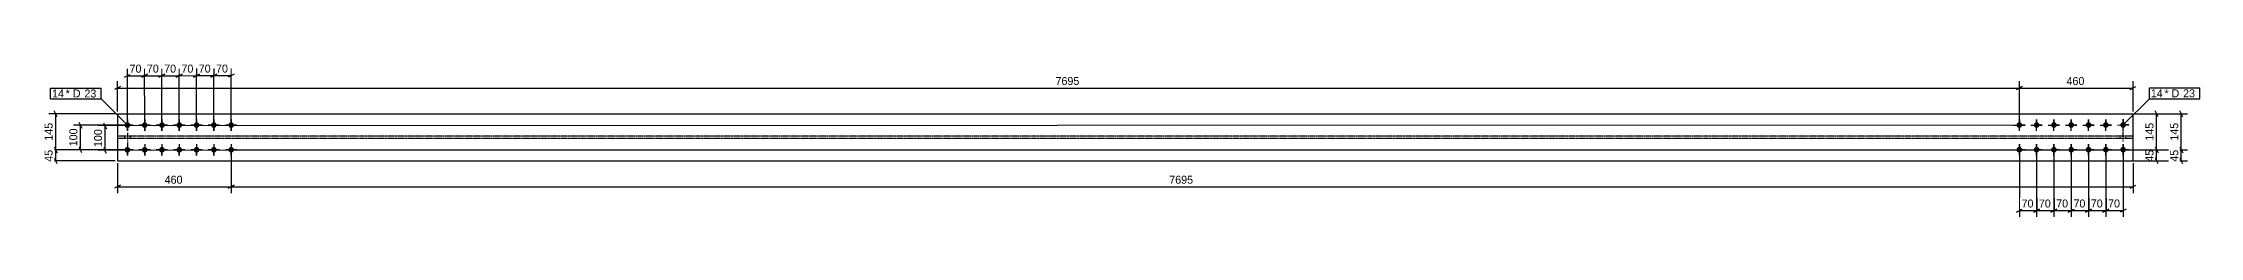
# Model space of a CAD drawing. Header units: millimetres. Extents: x 26 to 22512, y 32 to 1058.
# Drawn here: x 26 to 8752, y 32 to 655 of the extents above; entities that cross this region are included whole.
import ezdxf

# ---------------------------------------------------------------- set-up
doc = ezdxf.new("R2010")
doc.units = ezdxf.units.MM
doc.linetypes.add('DXK_LINE_DOT2', pattern=[3.9198, 1.9599, -1.9599])
doc.linetypes.add('DXK_LINE_DOT4', pattern=[0.9408, 0.4704, -0.4704])
doc.styles.add('Comic Sans MS', font='COMIC.TTF', dxfattribs={"height": 0.2})

msp = doc.modelspace()

# ---------------------------------------------------------------- hatches: boundary and pattern name
at = {"linetype": 'Continuous'}
for points in [[(366.4, 392.2, -1), (366.4, 415.2, -1)], [(436.4, 392.3, -1), (436.4, 415.3, -1)], [(506.4, 392.3, -1), (506.4, 415.3, -1)], [(576.4, 392.3, -1), (576.4, 415.3, -1)], [(646.4, 392.4, -1), (646.4, 415.4, -1)], [(716.4, 392.4, -1), (716.4, 415.4, -1)], [(786.4, 392.4, -1), (786.4, 415.4, -1)], [(8021.3, 415.6, -1), (8021.3, 392.6, -1)], [(8091.3, 415.6, -1), (8091.3, 392.6, -1)], [(8161.3, 415.6, -1), (8161.3, 392.6, -1)], [(8231.3, 415.7, -1), (8231.3, 392.7, -1)], [(8301.3, 415.7, -1), (8301.3, 392.7, -1)], [(8371.3, 415.7, -1), (8371.3, 392.7, -1)], [(8441.3, 415.8, -1), (8441.3, 392.8, -1)], [(366.5, 292.2, -1), (366.4, 315.2, -1)], [(436.5, 292.3, -1), (436.4, 315.3, -1)], [(506.5, 292.3, -1), (506.4, 315.3, -1)], [(576.5, 292.3, -1), (576.4, 315.3, -1)], [(646.5, 292.4, -1), (646.4, 315.4, -1)], [(716.5, 292.4, -1), (716.4, 315.4, -1)], [(786.5, 292.4, -1), (786.4, 315.4, -1)], [(8021.3, 315.6, -1), (8021.3, 292.6, -1)], [(8091.3, 315.6, -1), (8091.3, 292.6, -1)], [(8161.3, 315.6, -1), (8161.3, 292.6, -1)], [(8231.3, 315.7, -1), (8231.3, 292.7, -1)], [(8301.3, 315.7, -1), (8301.3, 292.7, -1)], [(8371.3, 315.7, -1), (8371.3, 292.7, -1)], [(8441.3, 315.8, -1), (8441.3, 292.8, -1)]]:
    msp.add_hatch(color=3, dxfattribs=at).paths.add_polyline_path(points)

# ---------------------------------------------------------------- linework, layer by layer
at = {"color": 8, "linetype": 'Continuous'}
for p, q in [((366.4, 413.7), (366.3, 632.4)), ((436.4, 413.8), (436.3, 632.5)), ((506.4, 413.8), (506.3, 632.5)), ((576.4, 413.8), (576.3, 632.5)), ((646.4, 413.9), (646.3, 632.6)), ((716.4, 413.9), (716.3, 632.6)), ((786.4, 413.9), (786.3, 632.6)), ((338.4, 560), (314.4, 548)), ((326.4, 459), (326.4, 582.4)), ((326.4, 554), (8021.3, 554)), ((354.3, 598), (378.3, 610)), ((424.3, 598), (448.3, 610.1)), ((494.3, 598.1), (518.3, 610.1)), ((564.3, 598.1), (588.3, 610.1)), ((634.3, 598.1), (658.3, 610.2)), ((704.3, 598.2), (728.3, 610.2)), ((716.3, 604.2), (786.3, 604.2)), ((798.3, 610.2), (774.3, 598.2)), ((8033.3, 560), (8009.3, 548)), ((8009.3, 548), (8033.3, 560)), ((8021.3, 414.1), (8021.3, 582.4)), ((8021.3, 414.1), (8021.3, 582.4)), ((8021.3, 554), (8481.3, 554)), ((8469.3, 548), (8493.3, 560)), ((8481.3, 459), (8481.3, 582.4)), ((316.4, 449), (48, 449)), ((76.4, 303.7), (76.4, 449)), ((796.4, 449), (8602, 449)), ((8582.4, 437), (8570.4, 461)), ((8576.4, 303.9), (8576.4, 449)), ((8682.4, 437), (8670.4, 461)), ((8676.4, 304.1), (8676.4, 449)), ((176.4, 303.7), (176.4, 403.7)), ((8011.3, 404.1), (248, 400.4)), ((270.4, 412.4), (282.4, 388.4)), ((276.4, 300.4), (276.4, 400.4)), ((8011.3, 304.1), (248, 300.4)), ((282.4, 288.4), (270.4, 312.4)), ((786.4, 293.9), (786.4, 128.4)), ((786.4, 293.9), (786.4, 128.4)), ((796.4, 303.9), (8602, 303.9)), ((8021.3, 294.1), (8021.4, 32)), ((8091.3, 294.1), (8091.4, 32)), ((8161.3, 294.1), (8161.4, 32.1)), ((8231.3, 294.2), (8231.4, 32.1)), ((8301.3, 294.2), (8301.4, 32.1)), ((8371.3, 294.2), (8371.4, 32.2)), ((8441.3, 294.3), (8441.4, 32.2)), ((8570.4, 315.9), (8582.4, 291.9)), ((8582.4, 247), (8570.4, 271)), ((8670.4, 316.1), (8682.4, 292.1)), ((8682.4, 247), (8670.4, 271)), ((316.4, 259), (48, 259)), ((326.4, 249), (326.4, 128.4)), ((796.4, 259), (8602, 259)), ((8481.3, 249), (8481.3, 128.4)), ((338.4, 160), (314.4, 148)), ((326.4, 154), (786.4, 154)), ((798.4, 160), (774.4, 148)), ((774.4, 148), (798.4, 160)), ((786.4, 154), (8481.3, 154)), ((8469.3, 148), (8493.3, 160)), ((8009.4, 51.6), (8033.4, 63.6)), ((8079.4, 51.6), (8103.4, 63.6)), ((8149.4, 51.7), (8173.4, 63.7)), ((8161.4, 57.7), (8231.4, 57.7)), ((8243.4, 63.7), (8219.4, 51.7)), ((8289.4, 51.7), (8313.4, 63.7)), ((8359.4, 51.8), (8383.4, 63.8)), ((8371.4, 57.8), (8441.4, 57.8)), ((8453.4, 63.8), (8429.4, 51.8))]:
    msp.add_line(p, q, dxfattribs=at)
at = {"color": 7, "linetype": 'Continuous'}
for p, q in [((326.4, 449), (326.4, 259)), ((326.4, 449), (8481.3, 449)), ((8481.3, 259), (8481.3, 449)), ((326.4, 259), (8481.3, 259))]:
    msp.add_line(p, q, dxfattribs=at)
at = {"color": 7, "linetype": 'DXK_LINE_DOT4'}
for p, q in [((8481.3, 358.7), (326.4, 358.7)), ((8481.3, 349.3), (326.4, 349.3))]:
    msp.add_line(p, q, dxfattribs=at)
at = {"color": 3, "linetype": 'Continuous'}
for p, q in [((389.4, 403.8), (343.4, 403.7)), ((343.4, 403.7), (358.7, 403.7)), ((366.4, 426.7), (366.4, 380.7)), ((366.4, 426.7), (366.4, 411.4)), ((366.4, 380.7), (366.4, 396.1)), ((389.4, 403.8), (374.1, 403.8)), ((459.4, 403.8), (413.4, 403.8)), ((413.4, 403.8), (428.7, 403.8)), ((436.4, 426.8), (436.4, 380.8)), ((436.4, 426.8), (436.4, 411.5)), ((436.4, 380.8), (436.4, 396.1)), ((459.4, 403.8), (444.1, 403.8)), ((529.4, 403.8), (483.4, 403.8)), ((483.4, 403.8), (498.7, 403.8)), ((506.4, 426.8), (506.4, 380.8)), ((506.4, 426.8), (506.4, 411.5)), ((506.4, 380.8), (506.4, 396.1)), ((529.4, 403.8), (514.1, 403.8)), ((599.4, 403.9), (553.4, 403.8)), ((553.4, 403.8), (568.7, 403.8)), ((576.4, 426.8), (576.4, 380.8)), ((576.4, 426.8), (576.4, 411.5)), ((576.4, 380.8), (576.4, 396.2)), ((599.4, 403.9), (584.1, 403.9)), ((669.4, 403.9), (623.4, 403.9)), ((623.4, 403.9), (638.7, 403.9)), ((646.4, 426.9), (646.4, 380.9)), ((646.4, 426.9), (646.4, 411.6)), ((646.4, 380.9), (646.4, 396.2)), ((669.4, 403.9), (654.1, 403.9)), ((739.4, 403.9), (693.4, 403.9)), ((693.4, 403.9), (708.7, 403.9)), ((716.4, 426.9), (716.4, 380.9)), ((716.4, 426.9), (716.4, 411.6)), ((716.4, 380.9), (716.4, 396.2)), ((739.4, 403.9), (724.1, 403.9)), ((809.4, 404), (763.4, 403.9)), ((763.4, 403.9), (778.7, 403.9)), ((786.4, 426.9), (786.4, 380.9)), ((786.4, 426.9), (786.4, 411.6)), ((786.4, 380.9), (786.4, 396.3)), ((809.4, 404), (794.1, 403.9)), ((7998.3, 404), (8013.6, 404.1)), ((7998.3, 404), (8044.3, 404.1)), ((8021.3, 427.1), (8021.3, 411.7)), ((8021.3, 381.1), (8021.3, 427.1)), ((8021.3, 381.1), (8021.3, 396.4)), ((8044.3, 404.1), (8029, 404.1)), ((8068.3, 404.1), (8083.6, 404.1)), ((8068.3, 404.1), (8114.3, 404.1)), ((8091.3, 427.1), (8091.3, 411.8)), ((8091.3, 381.1), (8091.3, 427.1)), ((8091.3, 381.1), (8091.3, 396.4)), ((8114.3, 404.1), (8099, 404.1)), ((8138.3, 404.1), (8153.6, 404.1)), ((8138.3, 404.1), (8184.3, 404.1)), ((8161.3, 427.1), (8161.3, 411.8)), ((8161.3, 381.1), (8161.3, 427.1)), ((8161.3, 381.1), (8161.3, 396.4)), ((8184.3, 404.1), (8169, 404.1)), ((8208.3, 404.1), (8223.6, 404.2)), ((8208.3, 404.1), (8254.3, 404.2)), ((8231.3, 427.2), (8231.3, 411.8)), ((8231.3, 381.2), (8231.3, 427.2)), ((8231.3, 381.2), (8231.3, 396.5)), ((8254.3, 404.2), (8239, 404.2)), ((8278.3, 404.2), (8293.6, 404.2)), ((8278.3, 404.2), (8324.3, 404.2)), ((8301.3, 427.2), (8301.3, 411.9)), ((8301.3, 381.2), (8301.3, 427.2)), ((8301.3, 381.2), (8301.3, 396.5)), ((8324.3, 404.2), (8309, 404.2)), ((8348.3, 404.2), (8363.6, 404.2)), ((8348.3, 404.2), (8394.3, 404.2)), ((8371.3, 427.2), (8371.3, 411.9)), ((8371.3, 381.2), (8371.3, 427.2)), ((8371.3, 381.2), (8371.3, 396.5)), ((8394.3, 404.2), (8379, 404.2)), ((8418.3, 404.2), (8433.6, 404.3)), ((8418.3, 404.2), (8464.3, 404.3)), ((8441.3, 427.3), (8441.3, 411.9)), ((8441.3, 381.3), (8441.3, 427.3)), ((8441.3, 381.3), (8441.3, 396.6)), ((8464.3, 404.3), (8449, 404.3)), ((389.4, 303.8), (343.4, 303.7)), ((343.4, 303.7), (358.8, 303.7)), ((366.4, 326.7), (366.5, 280.7)), ((366.4, 326.7), (366.4, 311.4)), ((366.5, 280.7), (366.5, 296.1)), ((389.4, 303.8), (374.1, 303.8)), ((459.4, 303.8), (413.4, 303.8)), ((413.4, 303.8), (428.8, 303.8)), ((436.4, 326.8), (436.5, 280.8)), ((436.4, 326.8), (436.4, 311.5)), ((436.5, 280.8), (436.5, 296.1)), ((459.4, 303.8), (444.1, 303.8)), ((529.4, 303.8), (483.4, 303.8)), ((483.4, 303.8), (498.8, 303.8)), ((506.4, 326.8), (506.5, 280.8)), ((506.4, 326.8), (506.4, 311.5)), ((506.5, 280.8), (506.5, 296.1)), ((529.4, 303.8), (514.1, 303.8)), ((599.4, 303.9), (553.4, 303.8)), ((553.4, 303.8), (568.8, 303.8)), ((576.4, 326.8), (576.5, 280.8)), ((576.4, 326.8), (576.4, 311.5)), ((576.5, 280.8), (576.5, 296.2)), ((599.4, 303.9), (584.1, 303.9)), ((669.4, 303.9), (623.4, 303.9)), ((623.4, 303.9), (638.8, 303.9)), ((646.4, 326.9), (646.5, 280.9)), ((646.4, 326.9), (646.4, 311.6)), ((646.5, 280.9), (646.5, 296.2)), ((669.4, 303.9), (654.1, 303.9)), ((739.4, 303.9), (693.4, 303.9)), ((693.4, 303.9), (708.8, 303.9)), ((716.4, 326.9), (716.5, 280.9)), ((716.4, 326.9), (716.4, 311.6)), ((716.5, 280.9), (716.5, 296.2)), ((739.4, 303.9), (724.1, 303.9)), ((809.4, 304), (763.4, 303.9)), ((763.4, 303.9), (778.8, 303.9)), ((786.4, 326.9), (786.5, 280.9)), ((786.4, 326.9), (786.4, 311.6)), ((786.5, 280.9), (786.5, 296.3)), ((809.4, 304), (794.1, 303.9)), ((7998.3, 304), (8013.6, 304.1)), ((7998.3, 304), (8044.3, 304.1)), ((8021.3, 327.1), (8021.3, 311.7)), ((8021.3, 281.1), (8021.3, 327.1)), ((8021.3, 281.1), (8021.3, 296.4)), ((8044.3, 304.1), (8029, 304.1)), ((8068.3, 304.1), (8083.6, 304.1)), ((8068.3, 304.1), (8114.3, 304.1)), ((8091.3, 327.1), (8091.3, 311.8)), ((8091.3, 281.1), (8091.3, 327.1)), ((8091.3, 281.1), (8091.3, 296.4)), ((8114.3, 304.1), (8099, 304.1)), ((8138.3, 304.1), (8153.6, 304.1)), ((8138.3, 304.1), (8184.3, 304.1)), ((8161.3, 327.1), (8161.3, 311.8)), ((8161.3, 281.1), (8161.3, 327.1)), ((8161.3, 281.1), (8161.3, 296.4)), ((8184.3, 304.1), (8169, 304.1)), ((8208.3, 304.1), (8223.6, 304.2)), ((8208.3, 304.1), (8254.3, 304.2)), ((8231.3, 327.2), (8231.3, 311.8)), ((8231.3, 281.2), (8231.3, 327.2)), ((8231.3, 281.2), (8231.3, 296.5)), ((8254.3, 304.2), (8239, 304.2)), ((8278.3, 304.2), (8293.6, 304.2)), ((8278.3, 304.2), (8324.3, 304.2)), ((8301.3, 327.2), (8301.3, 311.9)), ((8301.3, 281.2), (8301.3, 327.2)), ((8301.3, 281.2), (8301.3, 296.5)), ((8324.3, 304.2), (8309, 304.2)), ((8348.3, 304.2), (8363.6, 304.2)), ((8348.3, 304.2), (8394.3, 304.2)), ((8371.3, 327.2), (8371.3, 311.9)), ((8371.3, 281.2), (8371.3, 327.2)), ((8371.3, 281.2), (8371.3, 296.5)), ((8394.3, 304.2), (8379, 304.2)), ((8418.3, 304.2), (8433.6, 304.3)), ((8418.3, 304.2), (8464.3, 304.3)), ((8441.3, 327.3), (8441.3, 311.9)), ((8441.3, 281.3), (8441.3, 327.3)), ((8441.3, 281.3), (8441.3, 296.6)), ((8464.3, 304.3), (8449, 304.3))]:
    msp.add_line(p, q, dxfattribs=at)
at = {"color": 3, "linetype": 'DXK_LINE_DOT2'}
for p, q in [((354.9, 358.7), (354.9, 349.3)), ((354.9, 358.7), (354.9, 349.3)), ((354.9, 358.7), (354.9, 349.3)), ((354.9, 358.7), (354.9, 349.3)), ((354.9, 358.7), (354.9, 349.3)), ((366.5, 371.9), (366.3, 308.7)), ((366.5, 371.9), (366.3, 308.7)), ((366.5, 371.9), (366.3, 308.7)), ((366.5, 371.9), (366.3, 308.7)), ((366.5, 371.9), (366.3, 308.7)), ((377.9, 358.7), (377.9, 349.3)), ((377.9, 358.7), (377.9, 349.3)), ((377.9, 358.7), (377.9, 349.3)), ((377.9, 358.7), (377.9, 349.3)), ((377.9, 358.7), (377.9, 349.3)), ((8429.8, 349.3), (8429.8, 358.7)), ((8429.8, 349.3), (8429.8, 358.7)), ((8429.8, 349.3), (8429.8, 358.7)), ((8429.8, 349.3), (8429.8, 358.7)), ((8429.8, 349.3), (8429.8, 358.7)), ((8441.3, 336.1), (8441.4, 399.3)), ((8441.3, 336.1), (8441.4, 399.3)), ((8441.3, 336.1), (8441.4, 399.3)), ((8441.3, 336.1), (8441.4, 399.3)), ((8441.3, 336.1), (8441.4, 399.3)), ((8452.8, 349.3), (8452.8, 358.7)), ((8452.8, 349.3), (8452.8, 358.7)), ((8452.8, 349.3), (8452.8, 358.7)), ((8452.8, 349.3), (8452.8, 358.7)), ((8452.8, 349.3), (8452.8, 358.7))]:
    msp.add_line(p, q, dxfattribs=at)

# ---------------------------------------------------------------- wipeouts: each hides what was drawn before it
at = {"color": 0}
for points in [[(107.2, 515.8), (107.2, 547.8), (61.9, 547.8), (61.9, 515.8)], [(8598.6, 516.3), (8598.6, 548.3), (8553.3, 548.3), (8553.3, 516.3)]]:
    msp.add_wipeout(points, dxfattribs=at)

# ---------------------------------------------------------------- next in the draw order: wipeouts: each hides what was drawn before it
for points in [[(783.8, 610.2), (783.7, 655), (718.8, 655), (718.8, 610.2)], [(107.2, 515.8), (107.2, 547.8), (61.9, 547.8), (61.9, 515.8)], [(4232.4, 560), (4232.4, 604.8), (4115.3, 604.8), (4115.3, 560)], [(8296.8, 560), (8296.8, 604.8), (8205.8, 604.8), (8205.8, 560)], [(8598.6, 516.3), (8598.6, 548.3), (8553.3, 548.3), (8553.3, 516.3)], [(270.4, 392.5), (225.6, 392.5), (225.6, 308.3), (270.4, 308.4)], [(8570.4, 418.5), (8525.6, 418.5), (8525.6, 334.4), (8570.4, 334.4)], [(601.9, 160), (601.9, 204.8), (510.9, 204.8), (510.9, 160)], [(4692.4, 160), (4692.4, 204.8), (4575.4, 204.8), (4575.4, 160)], [(8228.9, 63.7), (8228.9, 108.5), (8163.9, 108.5), (8164, 63.7)], [(8438.9, 63.8), (8438.9, 108.6), (8373.9, 108.6), (8374, 63.8)]]:
    msp.add_wipeout(points, dxfattribs=at)

# ---------------------------------------------------------------- next in the draw order: linework, layer by layer
at = {"color": 8, "linetype": 'Continuous'}
for p, q in [((716.4, 413.9), (716.3, 632.6)), ((646.3, 604.2), (716.3, 604.2)), ((728.3, 610.2), (704.3, 598.2)), ((8031.3, 449), (8702, 449)), ((356.4, 403.7), (148, 403.6)), ((170.4, 415.7), (182.4, 391.7)), ((356.4, 303.7), (148, 303.6)), ((182.4, 291.7), (170.4, 315.7)), ((796.4, 303.9), (8602, 303.9)), ((8161.3, 294.1), (8161.4, 32.1)), ((8231.3, 294.2), (8231.4, 32.1)), ((8371.3, 294.2), (8371.4, 32.2)), ((8570.4, 315.9), (8582.4, 291.9)), ((8576.4, 259), (8576.4, 303.9)), ((8091.4, 57.6), (8161.4, 57.7)), ((8173.4, 63.7), (8149.4, 51.7)), ((8219.4, 51.7), (8243.4, 63.7)), ((8301.4, 57.7), (8371.4, 57.8)), ((8383.4, 63.8), (8359.4, 51.8))]:
    msp.add_line(p, q, dxfattribs=at)
at = {"color": 7, "linetype": 'Continuous'}
for p, q in [((55.9, 509.8), (55.9, 553.8)), ((8547.3, 510.3), (8547.3, 554.3)), ((8441.3, 404.3), (8547.3, 510.3))]:
    msp.add_line(p, q, dxfattribs=at)

# ---------------------------------------------------------------- next in the draw order: texts
at = {"color": 3, "style": 'Comic Sans MS'}
for s, rotation, p in [('70', 0.02865, (725.2, 616.6)), ('100', 90.02886, (264, 314.8)), ('145', 90.00021, (8564, 340.8)), ('70', 0.02865, (8170.4, 70.1)), ('70', 0.02865, (8380.4, 70.2))]:
    msp.add_text(s, height=32.38, rotation=rotation, dxfattribs=at).set_placement(p)
for s, p in [('7695', (4121.7, 566.4)), ('460', (8212.2, 566.4)), ('460', (517.3, 166.4)), ('7695', (4581.8, 166.4))]:
    msp.add_text(s, height=32.38, dxfattribs=at).set_placement(p)

# ---------------------------------------------------------------- next in the draw order: wipeouts: each hides what was drawn before it
at = {"color": 0}
for points in [[(183, 515.8), (183, 547.8), (116.8, 547.8), (116.8, 515.8)], [(8674.4, 516.3), (8674.4, 548.3), (8608.2, 548.3), (8608.2, 516.3)]]:
    msp.add_wipeout(points, dxfattribs=at)

# ---------------------------------------------------------------- next in the draw order: wipeouts: each hides what was drawn before it
for points in [[(713.8, 610.2), (713.7, 655), (648.8, 655), (648.8, 610.2)], [(183, 515.8), (183, 547.8), (116.8, 547.8), (116.8, 515.8)], [(8674.4, 516.3), (8674.4, 548.3), (8608.2, 548.3), (8608.2, 516.3)], [(170.4, 395.7), (125.6, 395.7), (125.6, 311.6), (170.4, 311.6)], [(8570.4, 313.9), (8525.6, 313.9), (8525.6, 249), (8570.4, 249)], [(8158.9, 63.7), (8158.9, 108.5), (8093.9, 108.4), (8094, 63.6)], [(8368.9, 63.8), (8368.9, 108.6), (8303.9, 108.5), (8304, 63.7)]]:
    msp.add_wipeout(points, dxfattribs=at)

# ---------------------------------------------------------------- next in the draw order: linework, layer by layer
at = {"color": 8, "linetype": 'Continuous'}
for p, q in [((646.4, 413.9), (646.3, 632.6)), ((576.3, 604.1), (646.3, 604.2)), ((658.3, 610.2), (634.3, 598.1)), ((82.4, 437), (70.4, 461)), ((356.4, 303.7), (48, 303.7)), ((70.4, 315.7), (82.4, 291.7)), ((82.4, 247), (70.4, 271)), ((8031.3, 304.1), (8702, 304.1)), ((8091.3, 294.1), (8091.4, 32)), ((8301.3, 294.2), (8301.4, 32.1)), ((8031.3, 259), (8702, 259)), ((8021.4, 57.6), (8091.4, 57.6)), ((8103.4, 63.6), (8079.4, 51.6)), ((8231.4, 57.7), (8301.4, 57.7)), ((8313.4, 63.7), (8289.4, 51.7))]:
    msp.add_line(p, q, dxfattribs=at)

# ---------------------------------------------------------------- next in the draw order: texts
at = {"color": 3, "style": 'Comic Sans MS'}
for s, rotation, p in [('70', 0.02865, (655.2, 616.6)), ('100', 90.02886, (164, 318)), ('45', 90.00021, (8564, 255.4)), ('70', 0.02865, (8100.4, 70)), ('70', 0.02865, (8310.4, 70.1))]:
    msp.add_text(s, height=32.38, rotation=rotation, dxfattribs=at).set_placement(p)
for p in [(61.9, 515.8), (8553.3, 516.3)]:
    msp.add_text('14', height=32.38, dxfattribs=at).set_placement(p)

# ---------------------------------------------------------------- next in the draw order: wipeouts: each hides what was drawn before it
at = {"color": 0}
for points in [[(244.7, 515.8), (244.7, 547.8), (192.6, 547.8), (192.6, 515.8)], [(8736.1, 516.3), (8736.1, 548.3), (8684, 548.3), (8684, 516.3)]]:
    msp.add_wipeout(points, dxfattribs=at)

# ---------------------------------------------------------------- next in the draw order: wipeouts: each hides what was drawn before it
for points in [[(643.8, 610.2), (643.7, 655), (578.8, 654.9), (578.8, 610.1)], [(244.7, 515.8), (244.7, 547.8), (192.6, 547.8), (192.6, 515.8)], [(8736.1, 516.3), (8736.1, 548.3), (8684, 548.3), (8684, 516.3)], [(70.4, 418.4), (25.6, 418.4), (25.6, 334.3), (70.4, 334.3)], [(8670.4, 418.6), (8625.6, 418.6), (8625.6, 334.5), (8670.4, 334.5)], [(8088.9, 63.6), (8088.9, 108.4), (8023.9, 108.4), (8024, 63.6)], [(8298.9, 63.7), (8298.9, 108.5), (8233.9, 108.5), (8234, 63.7)]]:
    msp.add_wipeout(points, dxfattribs=at)

# ---------------------------------------------------------------- next in the draw order: linework, layer by layer
at = {"color": 8, "linetype": 'Continuous'}
for p, q in [((576.4, 413.8), (576.3, 632.5)), ((506.3, 604.1), (576.3, 604.1)), ((588.3, 610.1), (564.3, 598.1)), ((356.4, 303.7), (48, 303.7)), ((70.4, 315.7), (82.4, 291.7)), ((76.4, 259), (76.4, 303.7)), ((8031.3, 304.1), (8702, 304.1)), ((8670.4, 316.1), (8682.4, 292.1)), ((8676.4, 259), (8676.4, 304.1))]:
    msp.add_line(p, q, dxfattribs=at)
at = {"color": 7, "linetype": 'Continuous'}
for p, q in [((55.9, 553.8), (260.3, 553.8)), ((260.3, 509.8), (260.3, 553.8)), ((8547.3, 554.3), (8751.7, 554.3)), ((8751.7, 510.3), (8751.7, 554.3)), ((55.9, 509.8), (260.3, 509.8)), ((366.4, 403.7), (260.3, 509.8)), ((8547.3, 510.3), (8751.7, 510.3))]:
    msp.add_line(p, q, dxfattribs=at)

# ---------------------------------------------------------------- next in the draw order: texts
at = {"color": 3, "style": 'Comic Sans MS'}
for s, rotation, p in [('70', 0.02865, (585.2, 616.5)), ('145', 90.00021, (64, 340.7)), ('145', 90.00021, (8664, 340.9)), ('70', 0.02865, (8030.4, 70)), ('70', 0.02865, (8240.4, 70.1))]:
    msp.add_text(s, height=32.38, rotation=rotation, dxfattribs=at).set_placement(p)
for s, p in [('* D', (116.8, 515.8)), ('23', (192.6, 515.8)), ('* D', (8608.2, 516.3)), ('23', (8684, 516.3))]:
    msp.add_text(s, height=32.38, dxfattribs=at).set_placement(p)

# ---------------------------------------------------------------- next in the draw order: wipeouts: each hides what was drawn before it
at = {"color": 0}
for points in [[(573.8, 610.1), (573.7, 654.9), (508.8, 654.9), (508.8, 610.1)], [(70.4, 313.8), (25.6, 313.8), (25.6, 248.9), (70.4, 248.9)], [(8670.4, 314), (8625.6, 314), (8625.6, 249.1), (8670.4, 249.1)]]:
    msp.add_wipeout(points, dxfattribs=at)

# ---------------------------------------------------------------- next in the draw order: linework, layer by layer
at = {"color": 8, "linetype": 'Continuous'}
for p, q in [((506.4, 413.8), (506.3, 632.5)), ((436.3, 604.1), (506.3, 604.1)), ((518.3, 610.1), (494.3, 598.1))]:
    msp.add_line(p, q, dxfattribs=at)

# ---------------------------------------------------------------- next in the draw order: texts
at = {"color": 3, "style": 'Comic Sans MS'}
for s, rotation, p in [('70', 0.02865, (515.2, 616.5)), ('45', 90.00021, (64, 255.3)), ('45', 90.00021, (8664, 255.5))]:
    msp.add_text(s, height=32.38, rotation=rotation, dxfattribs=at).set_placement(p)

# ---------------------------------------------------------------- next in the draw order: wipeouts: each hides what was drawn before it
at = {"color": 0}
msp.add_wipeout([(503.8, 610.1), (503.7, 654.9), (438.8, 654.9), (438.8, 610.1)], dxfattribs=at)

# ---------------------------------------------------------------- next in the draw order: linework, layer by layer
at = {"color": 8, "linetype": 'Continuous'}
for p, q in [((436.4, 413.8), (436.3, 632.5)), ((366.3, 604), (436.3, 604.1)), ((448.3, 610.1), (424.3, 598))]:
    msp.add_line(p, q, dxfattribs=at)

# ---------------------------------------------------------------- next in the draw order: texts
at = {"color": 3, "style": 'Comic Sans MS'}
msp.add_text('70', height=32.38, rotation=0.02865, dxfattribs=at).set_placement((445.2, 616.5))

# ---------------------------------------------------------------- next in the draw order: wipeouts: each hides what was drawn before it
at = {"color": 0}
msp.add_wipeout([(433.8, 610.1), (433.7, 654.9), (368.8, 654.8), (368.8, 610)], dxfattribs=at)

# ---------------------------------------------------------------- next in the draw order: texts
at = {"color": 3, "style": 'Comic Sans MS'}
msp.add_text('70', height=32.38, rotation=0.02865, dxfattribs=at).set_placement((375.2, 616.4))

doc.saveas('drawing.dxf')
